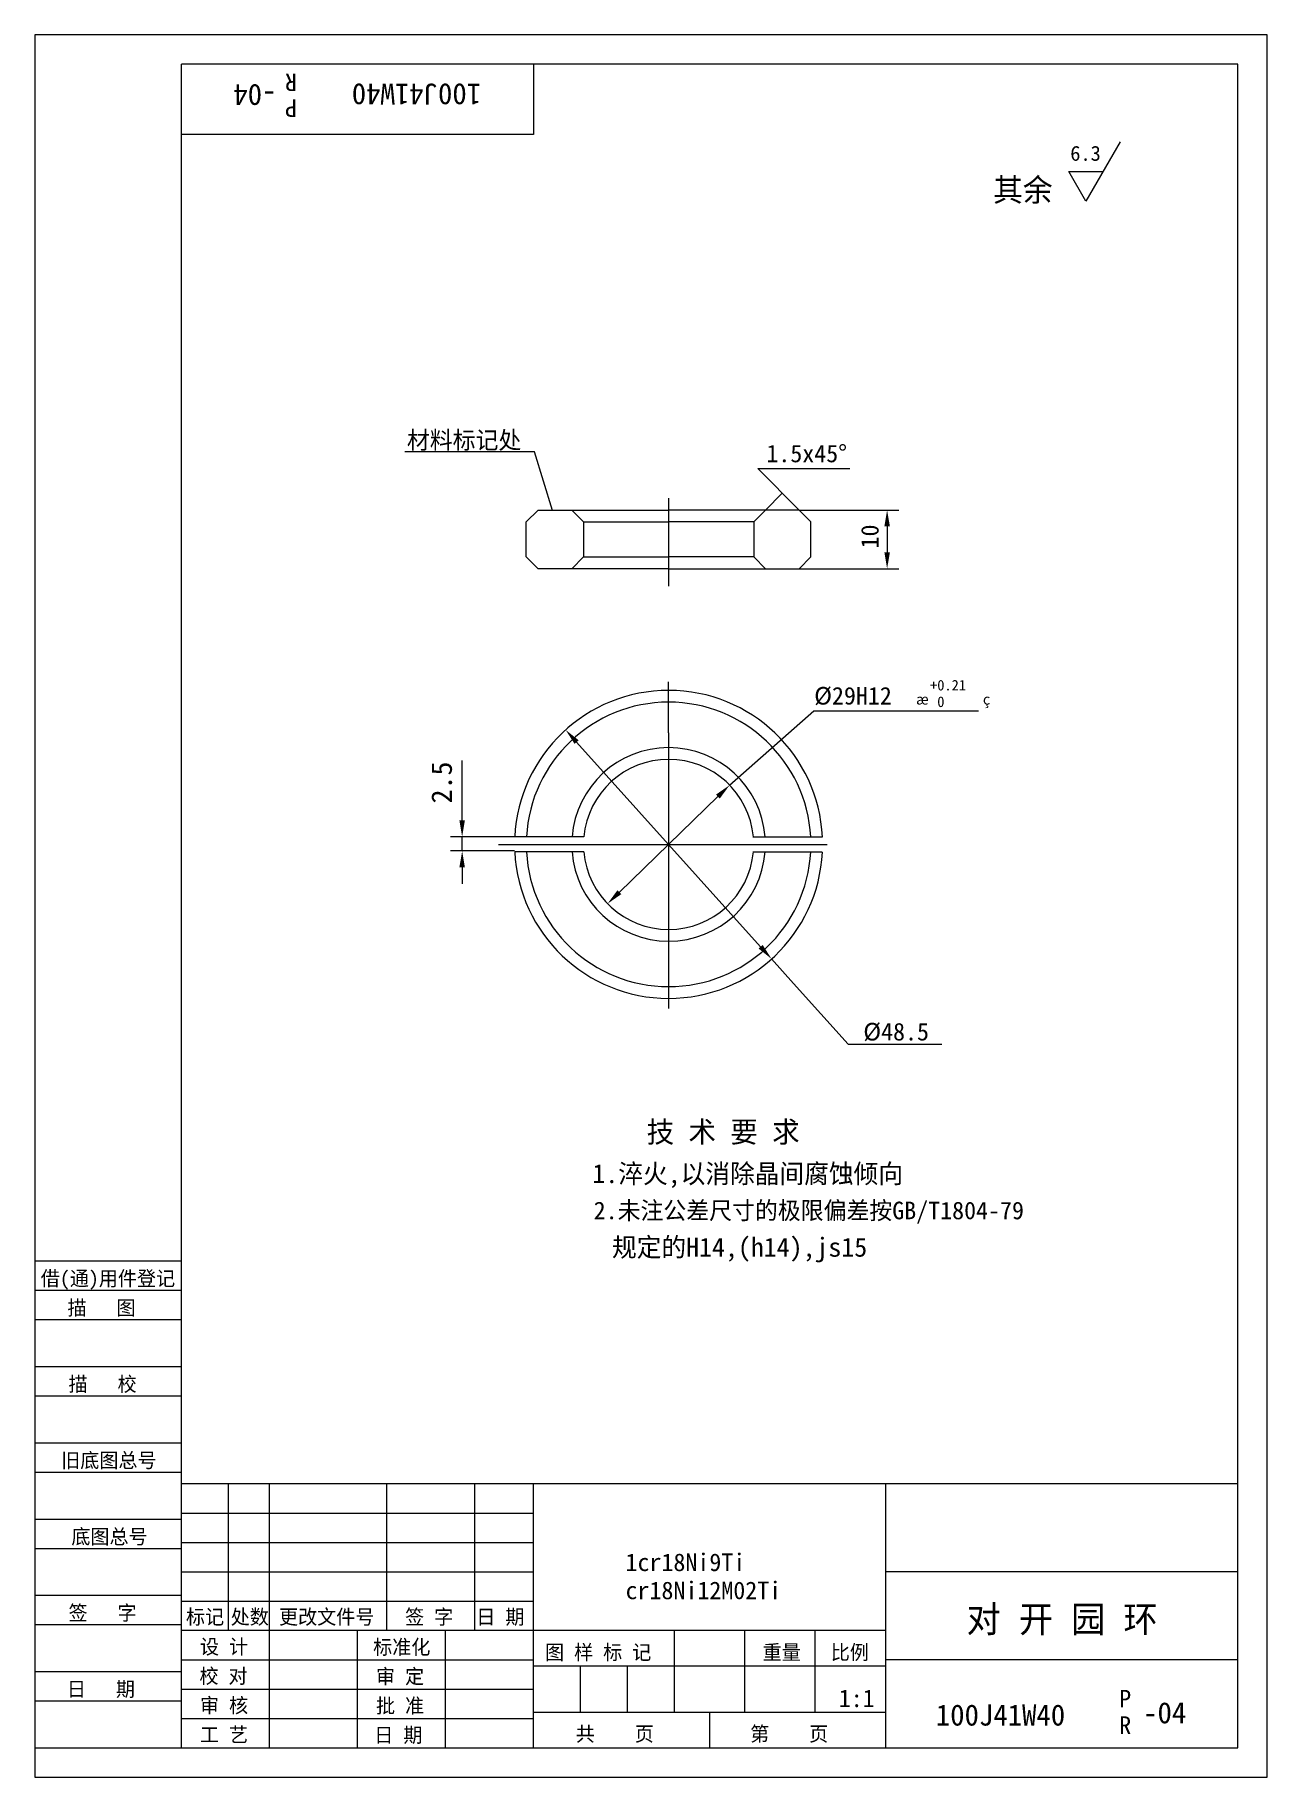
# Model space of a CAD drawing. Header units: metres. Extents: x 0 to 210, y 0 to 297.
import ezdxf

# ---------------------------------------------------------------- set-up
doc = ezdxf.new("R2010")
doc.units = ezdxf.units.M
for name, color, linetype in [('C', 6, 'Continuous'), ('D', 1, 'Continuous'), ('FL', 5, 'Continuous'), ('T', 7, 'Continuous'), ('TL', 4, 'Continuous')]:
    doc.layers.add(name, color=color, linetype=linetype)

# ---------------------------------------------------------------- blocks, each defined once
blk = doc.blocks.new('TUKUN4')
at = {"layer": 'FL'}
for p, q in [((0, 297), (0, 0)), ((210, 297), (0, 297)), ((210, 0), (210, 297)), ((0, 78), (25, 78)), ((0, 70), (25, 70)), ((0, 65), (25, 65)), ((0, 57), (25, 57)), ((0, 52), (25, 52)), ((33, 25), (33, 50)), ((40, 5), (40, 50)), ((60, 25), (60, 50)), ((75, 25), (75, 50)), ((25, 45), (85, 45)), ((0, 44), (25, 44)), ((0, 39), (25, 39)), ((25, 40), (85, 40)), ((25, 35), (85, 35)), ((0, 31), (25, 31)), ((25, 30), (85, 30)), ((0, 26), (25, 26)), ((70, 5), (70, 25)), ((0, 18), (25, 18)), ((25, 20), (85, 20)), ((25, 15), (85, 15)), ((0, 13), (25, 13)), ((25, 10), (85, 10)), ((0, 0), (210, 0))]:
    blk.add_line(p, q, dxfattribs=at)
at = {"layer": 'TL'}
for p, q in [((25, 5), (25, 292)), ((205, 292), (25, 292)), ((85, 292), (85, 280)), ((205, 5), (205, 292)), ((85, 280), (25, 280)), ((0, 88), (25, 88)), ((0, 83), (25, 83)), ((205, 50), (25, 50)), ((85, 5), (85, 50)), ((145, 5), (145, 50)), ((205, 35), (145, 35)), ((145, 25), (25, 25)), ((55, 5), (55, 25)), ((109, 11), (109, 25)), ((121, 11), (121, 25)), ((133, 11), (133, 25)), ((85, 19), (145, 19)), ((93, 11), (93, 19)), ((101, 11), (101, 19)), ((205, 20), (145, 20)), ((145, 11), (85, 11)), ((115, 5), (115, 11)), ((0, 5), (205, 5))]:
    blk.add_line(p, q, dxfattribs=at)
at = {"layer": 'T'}
for s, p in [('借(通)用件登记', (1, 83.76)), ('描   图', (5.56, 78.76)), ('描   校', (5.74, 65.76)), ('旧底图总号', (4.49, 52.76)), ('底图总号', (6.22, 39.76)), ('签   字', (5.74, 26.76)), ('标记', (25.75, 26.07)), ('处数', (33.38, 26.07)), ('更改文件号', (41.61, 26.07)), ('签 字', (63.1, 26.07)), ('日 期', (75.23, 26.07)), ('设 计', (28.14, 20.99)), ('标准化', (57.65, 20.93)), ('图 样 标 记', (86.95, 20.04)), ('重量', (124.03, 20.04)), ('比例', (135.64, 20.04)), ('校 对', (28.05, 15.99)), ('审 定', (58.13, 15.93)), ('日   期', (5.45, 13.76)), ('审 核', (28.14, 10.99)), ('批 准', (58.13, 10.93)), ('共    页', (92.18, 6.13)), ('第    页', (121.9, 6.13)), ('工 艺', (28.14, 5.99)), ('日 期', (57.84, 5.93))]:
    blk.add_text(s, height=2.5, dxfattribs=at).set_placement(p)

msp = doc.modelspace()

# ---------------------------------------------------------------- linework, layer by layer
at = {"layer": 'C'}
for p, q in [((108, 218), (108, 203)), ((108, 178), (108, 186.72)), ((108, 178), (108, 131.03)), ((79, 159), (135, 159))]:
    msp.add_line(p, q, dxfattribs=at)
at = {"layer": 'D'}
for p, q in [((184.97, 278.76), (179.12, 268.62)), ((179.12, 268.62), (176.19, 273.69)), ((176.19, 273.69), (182.05, 273.69)), ((71.64, 225.93), (63.04, 225.93)), ((85.12, 225.93), (71.64, 225.93)), ((88.21, 215.9), (85.12, 225.93)), ((130.25, 216), (123.18, 223.07)), ((123.18, 223.07), (136.5, 223.07)), ((136.5, 223.07), (138.86, 223.07)), ((124.5, 216), (127.38, 218.87)), ((130.25, 216), (147.24, 216)), ((145.24, 213.2), (145.24, 208.8)), ((130.25, 206), (147.24, 206)), ((118.4, 169.1), (132.76, 181.78)), ((132.76, 181.78), (146.36, 181.78)), ((146.36, 181.78), (160.8, 181.78)), ((123.68, 141.56), (92.32, 176.44)), ((72.82, 165.89), (72.82, 173.31)), ((99.61, 150.85), (116.39, 167.15)), ((72.82, 163.09), (72.82, 165.89)), ((81.73, 160.29), (70.82, 160.29)), ((81.73, 157.89), (70.82, 157.89)), ((72.82, 157.89), (72.82, 160.29)), ((72.82, 155.09), (72.82, 152.29)), ((125.55, 139.48), (129.29, 135.31)), ((129.29, 135.31), (138.6, 124.96)), ((138.6, 124.96), (154.54, 124.96))]:
    msp.add_line(p, q, dxfattribs=at)
for points in [[(144.77, 213.2), (145.71, 213.2), (145.24, 216)], [(144.77, 208.8), (145.71, 208.8), (145.24, 206)], [(91.98, 176.13), (92.67, 176.75), (90.45, 178.52)], [(116.72, 166.82), (116.07, 167.49), (118.4, 169.1)], [(72.35, 163.09), (73.28, 163.09), (72.82, 160.29)], [(72.35, 155.09), (73.28, 155.09), (72.82, 157.89)], [(99.93, 150.51), (99.28, 151.18), (97.6, 148.9)], [(123.33, 141.25), (124.02, 141.87), (125.55, 139.48)]]:
    msp.add_solid(points, dxfattribs=at)
at = {"layer": 'TL'}
for p, q in [((83.75, 214), (85.75, 216)), ((83.75, 208), (83.75, 214)), ((85.75, 216), (91.5, 216)), ((91.5, 216), (108, 216)), ((91.5, 216), (93.5, 214)), ((93.5, 214), (108, 214)), ((93.5, 214), (93.5, 208)), ((124.5, 216), (108, 216)), ((122.5, 214), (108, 214)), ((124.5, 216), (122.5, 214)), ((122.5, 214), (122.5, 208)), ((130.25, 216), (124.5, 216)), ((132.25, 214), (130.25, 216)), ((132.25, 208), (132.25, 214)), ((85.75, 206), (83.75, 208)), ((93.5, 208), (91.5, 206)), ((93.5, 208), (108, 208)), ((122.5, 208), (108, 208)), ((122.5, 208), (124.5, 206)), ((130.25, 206), (132.25, 208)), ((91.5, 206), (85.75, 206)), ((93.5, 206), (91.5, 206)), ((108, 206), (93.5, 206)), ((108, 206), (122.5, 206)), ((122.5, 206), (124.5, 206)), ((124.5, 206), (130.25, 206)), ((93.56, 160.3), (81.78, 160.3)), ((93.56, 157.74), (81.78, 157.74)), ((122.37, 160.3), (134.15, 160.3)), ((122.37, 157.74), (134.15, 157.74))]:
    msp.add_line(p, q, dxfattribs=at)
for radius, start, end in [(26.25, 2.73, 177.17), (24.25, 3.07, 176.93), (16.5, 4.51, 175.49), (14.5, 5.13, 174.87), (26.25, 182.75, 357.14), (24.25, 182.98, 357.02), (16.5, 184.38, 355.62), (14.5, 184.98, 355.02)]:
    msp.add_arc((108, 159), radius, start, end, dxfattribs=at)

# ---------------------------------------------------------------- block references
at = {"layer": 'D'}
msp.add_blockref('TUKUN4', (0, 0), dxfattribs=at)

# ---------------------------------------------------------------- texts
for s, height, rotation, p in [('-04', 3.6, 180, (41.17, 288.56)), ('R', 3, 180, (44.67, 290.4)), ('100J41W40', 3.6, 180, (76.05, 288.68)), ('P', 3, 180, (44.67, 285.99)), ('10', 3, 90, (143.79, 209.45)), ('2.5', 3.5, 90, (71.07, 165.98))]:
    msp.add_text(s, height=height, rotation=rotation, dxfattribs=at).set_placement(p)
for s, height, p in [('6.3', 2.55, (176.45, 275.53)), ('其余', 3.9, (163.3, 268.62)), ('材料标记处', 3, (63.4, 226.42)), ('1.5x45%%d', 3, (124.66, 224.14)), ('%%C29H12', 3, (132.81, 182.84)), ('%%230', 1.8, (150.16, 182.84)), ('+0.21', 1.8, (152.56, 185.24)), (' 0', 1.8, (152.56, 182.42)), ('%%231', 1.8, (161.56, 182.84)), ('%%C48.5', 3, (141.18, 125.58)), ('技 术 要 求', 3.6, (104.26, 108.19)), ('1.淬火,以消除晶间腐蚀倾向', 3.24, (95.01, 101.26)), ('2.未注公差尺寸的极限偏差按GB/T1804-79', 3, (95.23, 95.1)), ('规定的H14,(h14),js15', 3.24, (98.35, 88.72)), ('1cr18Ni9Ti', 3, (100.66, 35.13)), ('cr18Ni12M02Ti', 3, (100.66, 30.34)), ('对 开 园 环', 4.5, (158.77, 24.68)), ('1:1', 3, (136.99, 11.94)), ('P', 3, (184.79, 11.88)), ('100J41W40', 3.6, (153.54, 8.79)), ('-04', 3.6, (188.87, 9.18)), ('R', 3, (184.79, 7.37))]:
    msp.add_text(s, height=height, dxfattribs=at).set_placement(p)

doc.saveas('drawing.dxf')
